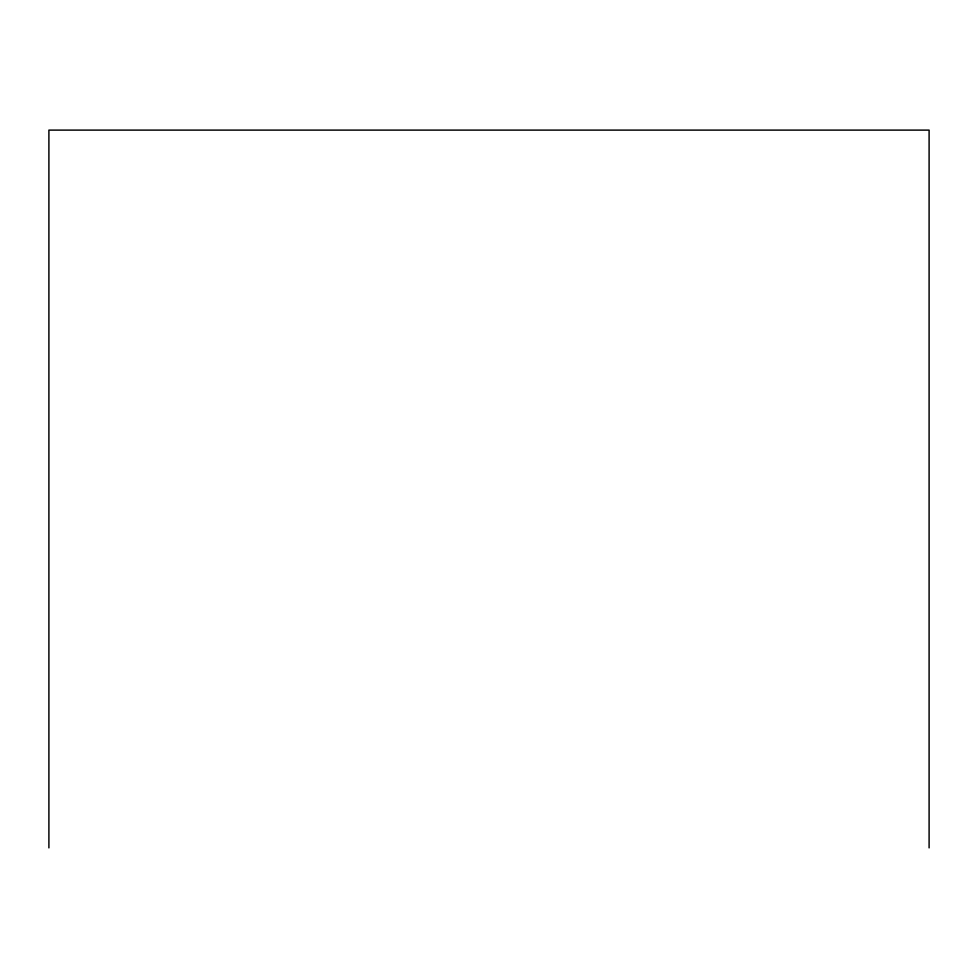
<?xml version="1.0" encoding="UTF-8"?>
<svg xmlns="http://www.w3.org/2000/svg" width="978" height="978" viewBox="0 0 978 978"><rect width="100%" height="100%" fill="white"/><g stroke="black" fill="none" stroke-linecap="round" stroke-linejoin="round"><path stroke-width="1.47" d="M929.1 847.889L929.1 130.111L48.9 130.111L48.9 847.889"/></g></svg>
